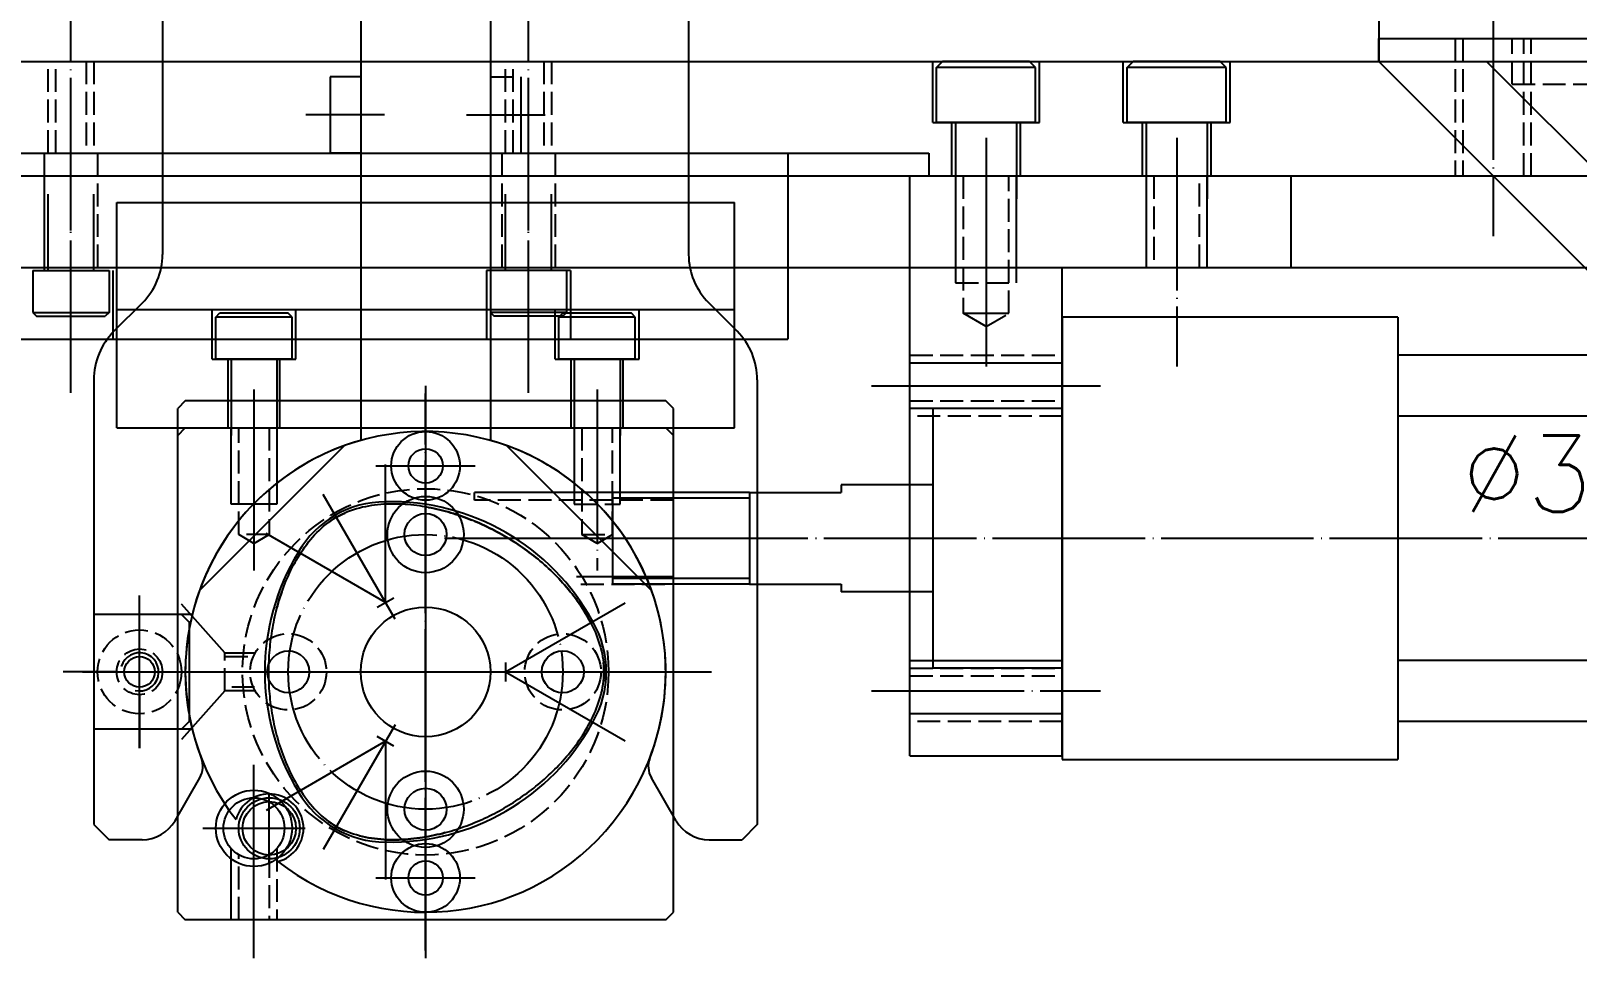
# Model space of a CAD drawing. Extents: x -171 to 626, y 614 to 1305.
# Drawn here: x 140.4 to 343.1, y 614.1 to 735.6 of the extents above; entities that cross this region are included whole.
import ezdxf

# ---------------------------------------------------------------- set-up
doc = ezdxf.new("R2010")
doc.units = 0
doc.header["$MEASUREMENT"] = 0
doc.linetypes.add('CENTER', pattern=[22, 20, -1, 0, -1])
doc.linetypes.add('DASHED', pattern=[4, 3, -1])
for name, color, linetype in [('244008C', 60, 'CONTINUOUS'), ('244029A', 5, 'CONTINUOUS'), ('344009', 6, 'CONTINUOUS'), ('44006', 9, 'CONTINUOUS'), ('MB16-30TAC62B', 7, 'CONTINUOUS'), ('MD01-TC40', 7, 'CONTINUOUS'), ('MJ071A-M8', 4, 'CONTINUOUS'), ('MJ14-8X02', 8, 'CONTINUOUS'), ('ML06-MSA0', 9, 'CONTINUOUS'), ('MSA-M6X50', 8, 'CONTINUOUS')]:
    doc.layers.add(name, color=color, linetype=linetype)
doc.styles.add('DAYUF', font='simplex', dxfattribs={"bigfont": 'dayuf'})

msp = doc.modelspace()

# ---------------------------------------------------------------- linework, layer by layer
at = {"layer": '244008C', "linetype": 'CONTINUOUS'}
for p, q in [((275.64, 698.15), (275.64, 640.15)), ((319.64, 698.15), (275.64, 698.15)), ((319.64, 698.15), (319.64, 640.15)), ((469.64, 693.15), (319.64, 693.15)), ((258.64, 686.15), (258.64, 652.15)), ((275.64, 686.15), (258.64, 686.15)), ((469.64, 685.15), (319.64, 685.15)), ((258.64, 676.15), (246.64, 676.15)), ((246.64, 676.15), (246.64, 675.15)), ((234.64, 675.15), (216.64, 675.15)), ((216.64, 675.15), (216.64, 663.15)), ((234.64, 674.4), (216.64, 674.4)), ((234.64, 675.15), (246.64, 675.15)), ((234.64, 675.15), (234.64, 663.15)), ((234.64, 663.9), (216.64, 663.9)), ((234.64, 663.15), (216.64, 663.15)), ((234.64, 663.15), (246.64, 663.15)), ((246.64, 663.15), (246.64, 662.15)), ((258.64, 662.15), (246.64, 662.15)), ((469.64, 653.15), (319.64, 653.15)), ((275.64, 652.15), (258.64, 652.15)), ((469.64, 645.15), (319.64, 645.15)), ((275.64, 640.15), (319.64, 640.15))]:
    msp.add_line(p, q, dxfattribs=at)
at = {"layer": '244008C', "linetype": 'CENTER'}
msp.add_line((507.49, 669.15), (203.95, 669.15), dxfattribs=at)
at = {"layer": '244029A', "linetype": 'CONTINUOUS'}
for p, q in [((157.64, 819.65), (157.64, 706.37)), ((226.64, 819.65), (226.64, 706.37)), ((183.64, 779.65), (183.64, 681.98)), ((200.64, 779.65), (200.64, 681.98)), ((183.64, 729.65), (179.64, 729.65)), ((179.64, 729.65), (179.64, 719.65)), ((204.64, 729.65), (204.64, 719.65)), ((183.64, 719.65), (179.64, 719.65)), ((200.64, 719.65), (204.64, 719.65)), ((155.01, 700.01), (151.28, 696.28)), ((229.28, 700.01), (233.01, 696.28)), ((148.64, 689.92), (148.64, 631.65)), ((235.64, 689.92), (235.64, 631.65)), ((181.48, 681.29), (162.5, 662.31)), ((202.81, 681.29), (221.78, 662.31)), ((154.64, 654.65), (154.64, 661.65)), ((154.64, 641.65), (154.64, 661.65)), ((154.64, 650.15), (154.64, 653.15)), ((151.64, 651.65), (144.64, 651.65)), ((153.14, 651.65), (156.14, 651.65)), ((157.64, 651.65), (164.64, 651.65)), ((154.64, 648.65), (154.64, 641.65)), ((159.29, 632.15), (162.54, 637.77)), ((225, 632.15), (221.75, 637.77)), ((148.64, 631.65), (150.64, 629.65)), ((235.64, 631.65), (233.64, 629.65)), ((154.96, 629.65), (150.64, 629.65)), ((229.33, 629.65), (233.64, 629.65))]:
    msp.add_line(p, q, dxfattribs=at)
at = {"layer": '244029A', "linetype": 'DASHED'}
for p, q in [((200.64, 729.65), (204.64, 729.65)), ((161.55, 659.15), (148.64, 659.15)), ((161.55, 644.15), (148.64, 644.15))]:
    msp.add_line(p, q, dxfattribs=at)
at = {"layer": '244029A', "linetype": 'CENTER'}
for p, q in [((186.76, 724.65), (176.45, 724.65)), ((197.52, 724.65), (207.84, 724.65))]:
    msp.add_line(p, q, dxfattribs=at)
at = {"layer": '244029A', "linetype": 'CONTINUOUS'}
msp.add_circle((154.64, 651.65), 2, dxfattribs=at)
msp.add_circle((154.64, 651.65), 2, dxfattribs=at)
for centre, radius, start, end in [((148.64, 706.37), 9, 315, 0), ((235.64, 706.37), 9, 180, 225), ((157.64, 689.92), 9, 135, 180), ((226.64, 689.92), 9, 0, 45), ((192.14, 651.65), 31.5, 105.6548, 201.0173), ((192.14, 651.65), 31.5, 338.9827, 74.3452), ((154.64, 651.65), 2.5, 256.5301, 163.1315), ((159.94, 639.27), 3, 330, 21.0173), ((224.35, 639.27), 3, 158.9827, 210), ((154.96, 634.65), 5, 270, 330), ((229.33, 634.65), 5, 210, 270)]:
    msp.add_arc(centre, radius, start, end, dxfattribs=at)
at = {"layer": '344009', "linetype": 'CENTER'}
for p, q in [((145.64, 709.49), (145.64, 743.29)), ((205.64, 709.49), (205.64, 743.29)), ((332.14, 738.74), (332.14, 708.74))]:
    msp.add_line(p, q, dxfattribs=at)
at = {"layer": '344009', "linetype": 'CONTINUOUS'}
for p, q in [((317.14, 734.65), (487.14, 734.65)), ((317.14, 731.65), (317.14, 734.65)), ((134.14, 731.65), (317.14, 731.65)), ((258.64, 723.65), (258.64, 731.65)), ((272.64, 723.65), (272.64, 731.65)), ((283.64, 723.65), (283.64, 731.65)), ((297.64, 723.65), (297.64, 731.65)), ((258.64, 723.65), (272.64, 723.65)), ((261.14, 716.65), (261.14, 723.65)), ((270.14, 716.65), (270.14, 723.65)), ((283.64, 723.65), (297.64, 723.65)), ((286.14, 716.65), (286.14, 723.65)), ((295.14, 716.65), (295.14, 723.65)), ((33.14, 719.65), (258.14, 719.65)), ((-170.86, 716.65), (487.14, 716.65)), ((-95.86, 704.65), (487.14, 704.65))]:
    msp.add_line(p, q, dxfattribs=at)
at = {"layer": '344009', "linetype": 'DASHED'}
for p, q in [((327.14, 734.65), (327.14, 716.65)), ((328.14, 734.65), (328.14, 716.65)), ((334.64, 728.65), (334.64, 734.65)), ((336.14, 716.65), (336.14, 734.65)), ((337.14, 716.65), (337.14, 734.65)), ((142.64, 719.65), (142.64, 731.65)), ((143.64, 719.65), (143.64, 731.65)), ((147.64, 731.65), (147.64, 719.65)), ((148.64, 731.65), (148.64, 719.65)), ((202.64, 719.65), (202.64, 731.65)), ((203.64, 719.65), (203.64, 731.65)), ((207.64, 731.65), (207.64, 719.65)), ((208.64, 731.65), (208.64, 719.65)), ((334.64, 728.65), (394.64, 728.65)), ((258.14, 719.65), (258.14, 716.65))]:
    msp.add_line(p, q, dxfattribs=at)
at = {"layer": '44006', "linetype": 'CONTINUOUS'}
for p, q in [((259.14, 730.85), (259.94, 731.65)), ((272.14, 730.85), (259.14, 730.85)), ((259.14, 723.65), (259.14, 730.85)), ((271.34, 731.65), (259.94, 731.65)), ((272.14, 730.85), (271.34, 731.65)), ((272.14, 723.65), (272.14, 730.85)), ((284.14, 730.85), (284.94, 731.65)), ((297.14, 730.85), (284.14, 730.85)), ((284.14, 723.65), (284.14, 730.85)), ((296.34, 731.65), (284.94, 731.65)), ((297.14, 730.85), (296.34, 731.65)), ((297.14, 723.65), (297.14, 730.85)), ((272.14, 723.65), (259.14, 723.65)), ((261.64, 723.65), (261.64, 713.65)), ((269.64, 723.65), (269.64, 713.65)), ((297.14, 723.65), (284.14, 723.65)), ((286.64, 723.65), (286.64, 713.65)), ((294.64, 723.65), (294.64, 713.65)), ((265.64, 721.65), (265.64, 691.65)), ((255.64, 640.65), (255.64, 716.65)), ((255.64, 716.65), (305.64, 716.65)), ((261.64, 716.65), (261.64, 702.65)), ((269.64, 702.65), (269.64, 716.65)), ((286.64, 716.65), (286.64, 704.65)), ((294.64, 704.65), (294.64, 716.65)), ((305.64, 704.65), (305.64, 716.65)), ((255.64, 704.65), (305.64, 704.65)), ((275.64, 640.65), (275.64, 704.65)), ((262.64, 698.65), (268.64, 698.65)), ((265.64, 696.91), (262.64, 698.65)), ((255.64, 692.15), (275.64, 692.15)), ((250.64, 689.15), (280.64, 689.15)), ((275.64, 686.15), (255.64, 686.15)), ((255.64, 653.15), (275.64, 653.15)), ((275.64, 646.15), (255.64, 646.15)), ((255.64, 640.65), (275.64, 640.65))]:
    msp.add_line(p, q, dxfattribs=at)
at = {"layer": '44006', "linetype": 'CENTER'}
for p, q in [((290.64, 721.65), (290.64, 691.65)), ((250.64, 649.15), (280.64, 649.15))]:
    msp.add_line(p, q, dxfattribs=at)
at = {"layer": '44006', "linetype": 'DASHED'}
for p, q in [((262.64, 716.65), (262.64, 698.65)), ((268.64, 698.65), (268.64, 716.65)), ((287.64, 716.65), (287.64, 704.65)), ((293.64, 704.65), (293.64, 716.65)), ((261.64, 702.65), (269.64, 702.65)), ((265.64, 696.91), (268.64, 698.65)), ((255.64, 693.15), (275.64, 693.15)), ((255.64, 687.15), (275.64, 687.15)), ((275.64, 685.15), (255.64, 685.15)), ((255.64, 652.15), (275.64, 652.15)), ((255.64, 651.15), (275.64, 651.15)), ((275.64, 645.15), (255.64, 645.15))]:
    msp.add_line(p, q, dxfattribs=at)
at = {"layer": 'MB16-30TAC62B', "linetype": 'CONTINUOUS'}
for p, q in [((160.14, 659.15), (148.64, 659.15)), ((148.64, 659.15), (148.64, 644.15)), ((160.14, 659.15), (161.14, 658.15)), ((161.14, 658.15), (161.14, 645.15)), ((147.14, 651.65), (162.14, 651.65)), ((161.14, 645.15), (160.14, 644.15)), ((160.14, 644.15), (148.64, 644.15))]:
    msp.add_line(p, q, dxfattribs=at)
at = {"layer": 'MB16-30TAC62B', "linetype": 'CENTER'}
msp.add_line((154.64, 644.15), (154.64, 659.15), dxfattribs=at)
at = {"layer": 'MB16-30TAC62B', "linetype": 'DASHED'}
for radius in [5.5, 3]:
    msp.add_circle((154.64, 651.65), radius, dxfattribs=at)
at = {"layer": 'MD01-TC40', "linetype": 'CONTINUOUS'}
for p, q in [((317.14, 756.65), (317.14, 731.65)), ((317.14, 731.65), (416.14, 632.65)), ((317.14, 731.65), (487.14, 731.65)), ((331.28, 731.65), (402, 660.94))]:
    msp.add_line(p, q, dxfattribs=at)
at = {"layer": 'MD01-TC40', "linetype": 'DASHED'}
msp.add_line((317.14, 734.65), (487.14, 734.65), dxfattribs=at)
at = {"layer": 'MJ071A-M8', "linetype": 'CENTER'}
for p, q in [((171.64, 626.47), (171.64, 635.82)), ((166.97, 631.15), (176.31, 631.15))]:
    msp.add_line(p, q, dxfattribs=at)
at = {"layer": 'MJ071A-M8', "linetype": 'CONTINUOUS'}
for radius in [4, 3.5]:
    msp.add_circle((171.64, 631.15), radius, dxfattribs=at)
at = {"layer": 'MJ14-8X02', "linetype": 'CONTINUOUS'}
for p, q in [((169.64, 688.65), (169.64, 664.93)), ((192.14, 689.15), (192.14, 614.15)), ((160.64, 687.15), (159.64, 686.15)), ((159.64, 620.15), (159.64, 686.15)), ((223.64, 687.15), (160.64, 687.15)), ((224.64, 686.15), (223.64, 687.15)), ((224.64, 620.15), (224.64, 686.15)), ((159.64, 682.65), (160.64, 683.65)), ((160.64, 683.65), (223.64, 683.65)), ((166.64, 673.65), (166.64, 683.65)), ((172.64, 683.65), (172.64, 673.65)), ((211.64, 683.65), (211.64, 673.65)), ((217.64, 673.65), (217.64, 683.65)), ((224.64, 682.65), (223.64, 683.65)), ((172.64, 673.65), (166.64, 673.65)), ((184.66, 673.38), (184.26, 673.3)), ((185.06, 673.44), (184.66, 673.38)), ((185.46, 673.5), (185.06, 673.44)), ((185.86, 673.54), (185.46, 673.5)), ((186.27, 673.58), (185.86, 673.54)), ((186.67, 673.61), (186.27, 673.58)), ((187.07, 673.63), (186.67, 673.61)), ((192.52, 673.21), (192.14, 673.27)), ((224.64, 675.15), (198.57, 675.15)), ((198.57, 674.15), (198.57, 675.15)), ((179.75, 671.48), (179.42, 671.24)), ((180.09, 671.7), (179.75, 671.48)), ((180.44, 671.91), (180.09, 671.7)), ((180.8, 672.11), (180.44, 671.91)), ((181.16, 672.29), (180.8, 672.11)), ((181.54, 672.46), (181.16, 672.29)), ((181.91, 672.62), (181.54, 672.46)), ((182.3, 672.76), (181.91, 672.62)), ((182.68, 672.9), (182.3, 672.76)), ((183.07, 673.01), (182.68, 672.9)), ((183.47, 673.12), (183.07, 673.01)), ((195.09, 672.61), (194.73, 672.7)), ((195.45, 672.5), (195.09, 672.61)), ((195.8, 672.4), (195.45, 672.5)), ((196.15, 672.28), (195.8, 672.4)), ((196.5, 672.17), (196.15, 672.28)), ((196.85, 672.05), (196.5, 672.17)), ((197.2, 671.93), (196.85, 672.05)), ((197.54, 671.8), (197.2, 671.93)), ((197.2, 671.93), (197.54, 671.8)), ((197.88, 671.67), (197.54, 671.8)), ((197.54, 671.8), (197.88, 671.67)), ((198.22, 671.54), (197.88, 671.67)), ((197.88, 671.67), (198.22, 671.54)), ((198.56, 671.4), (198.22, 671.54)), ((198.56, 671.4), (198.22, 671.54)), ((198.9, 671.26), (198.56, 671.4)), ((198.9, 671.26), (198.56, 671.4)), ((198.56, 671.4), (198.9, 671.26)), ((199.23, 671.12), (198.9, 671.26)), ((199.23, 671.12), (198.9, 671.26)), ((198.9, 671.26), (199.23, 671.12)), ((199.56, 670.97), (199.23, 671.12)), ((199.56, 670.97), (199.23, 671.12)), ((199.23, 671.12), (199.56, 670.97)), ((229.64, 669.15), (194.64, 669.15)), ((199.89, 670.82), (199.56, 670.97)), ((199.89, 670.82), (199.56, 670.97)), ((199.56, 670.97), (199.89, 670.82)), ((200.21, 670.66), (199.89, 670.82)), ((200.21, 670.66), (199.89, 670.82)), ((199.89, 670.82), (200.21, 670.66)), ((200.54, 670.5), (200.21, 670.66)), ((200.54, 670.5), (200.21, 670.66)), ((200.21, 670.66), (200.54, 670.5)), ((200.86, 670.34), (200.54, 670.5)), ((200.86, 670.34), (200.54, 670.5)), ((200.54, 670.5), (200.86, 670.34)), ((201.18, 670.18), (200.86, 670.34)), ((201.18, 670.18), (200.86, 670.34)), ((200.86, 670.34), (201.18, 670.18)), ((201.5, 670.01), (201.18, 670.18)), ((201.5, 670.01), (201.18, 670.18)), ((201.18, 670.18), (201.5, 670.01)), ((201.82, 669.84), (201.5, 670.01)), ((201.82, 669.84), (201.5, 670.01)), ((201.5, 670.01), (201.82, 669.84)), ((202.13, 669.66), (201.82, 669.84)), ((202.13, 669.66), (201.82, 669.84)), ((201.82, 669.84), (202.13, 669.66)), ((202.44, 669.49), (202.13, 669.66)), ((202.44, 669.49), (202.13, 669.66)), ((202.13, 669.66), (202.44, 669.49)), ((202.75, 669.3), (202.44, 669.49)), ((202.75, 669.3), (202.44, 669.49)), ((202.44, 669.49), (202.75, 669.3)), ((203.06, 669.12), (202.75, 669.3)), ((203.06, 669.12), (202.75, 669.3)), ((202.75, 669.3), (203.06, 669.12)), ((203.37, 668.93), (203.06, 669.12)), ((203.37, 668.93), (203.06, 669.12)), ((203.06, 669.12), (203.37, 668.93)), ((214.64, 668.49), (212.64, 669.65)), ((214.64, 668.49), (216.64, 669.65)), ((203.67, 668.74), (203.37, 668.93)), ((203.67, 668.74), (203.37, 668.93)), ((203.37, 668.93), (203.67, 668.74)), ((203.98, 668.55), (203.67, 668.74)), ((203.98, 668.55), (203.67, 668.74)), ((203.67, 668.74), (203.98, 668.55)), ((204.28, 668.35), (203.98, 668.55)), ((204.28, 668.35), (203.98, 668.55)), ((203.98, 668.55), (204.28, 668.35)), ((204.58, 668.14), (204.28, 668.35)), ((204.58, 668.14), (204.28, 668.35)), ((204.28, 668.35), (204.58, 668.14)), ((204.87, 667.94), (204.58, 668.14)), ((204.87, 667.94), (204.58, 668.14)), ((204.58, 668.14), (204.87, 667.94)), ((205.17, 667.73), (204.87, 667.94)), ((205.17, 667.73), (204.87, 667.94)), ((204.87, 667.94), (205.17, 667.73)), ((205.46, 667.52), (205.17, 667.73)), ((205.46, 667.52), (205.17, 667.73)), ((205.17, 667.73), (205.46, 667.52)), ((205.75, 667.3), (205.46, 667.52)), ((205.75, 667.3), (205.46, 667.52)), ((205.46, 667.52), (205.75, 667.3)), ((206.04, 667.08), (205.75, 667.3)), ((206.04, 667.08), (205.75, 667.3)), ((205.75, 667.3), (206.04, 667.08)), ((206.33, 666.86), (206.04, 667.08)), ((206.33, 666.86), (206.04, 667.08)), ((206.04, 667.08), (206.33, 666.86)), ((206.61, 666.63), (206.33, 666.86)), ((206.61, 666.63), (206.33, 666.86)), ((206.33, 666.86), (206.61, 666.63)), ((206.9, 666.4), (206.61, 666.63)), ((206.9, 666.4), (206.61, 666.63)), ((206.61, 666.63), (206.9, 666.4)), ((207.18, 666.17), (206.9, 666.4)), ((207.18, 666.17), (206.9, 666.4)), ((206.9, 666.4), (207.18, 666.17)), ((207.18, 666.17), (207.46, 665.93)), ((207.46, 665.93), (207.73, 665.69)), ((207.73, 665.69), (208.01, 665.44)), ((208.01, 665.44), (208.28, 665.19)), ((208.28, 665.19), (208.55, 664.93)), ((208.55, 664.93), (208.82, 664.68)), ((208.82, 664.68), (209.09, 664.41)), ((211.92, 664.15), (224.64, 664.15)), ((165.83, 654.15), (160.14, 660.53)), ((171.99, 657.05), (171.93, 656.69)), ((171.99, 657.05), (171.93, 656.69)), ((172.05, 657.41), (171.99, 657.05)), ((172.05, 657.41), (171.99, 657.05)), ((171.7, 654.88), (171.67, 654.52)), ((171.7, 654.88), (171.67, 654.52)), ((171.74, 655.24), (171.7, 654.88)), ((171.74, 655.24), (171.7, 654.88)), ((171.78, 655.6), (171.74, 655.24)), ((171.78, 655.6), (171.74, 655.24)), ((171.83, 655.96), (171.78, 655.6)), ((171.83, 655.96), (171.78, 655.6)), ((171.88, 656.33), (171.83, 655.96)), ((171.88, 656.33), (171.83, 655.96)), ((171.93, 656.69), (171.88, 656.33)), ((171.93, 656.69), (171.88, 656.33)), ((165.83, 654.15), (169.78, 654.15)), ((171.57, 653.08), (171.56, 652.72)), ((171.57, 653.08), (171.56, 652.72)), ((171.59, 653.44), (171.57, 653.08)), ((171.59, 653.44), (171.57, 653.08)), ((171.61, 653.8), (171.59, 653.44)), ((171.61, 653.8), (171.59, 653.44)), ((171.64, 654.16), (171.61, 653.8)), ((171.64, 654.16), (171.61, 653.8)), ((171.67, 654.52), (171.64, 654.16)), ((171.67, 654.52), (171.64, 654.16)), ((155.64, 651.65), (228.64, 651.65)), ((171.55, 652.37), (171.54, 652.01)), ((171.55, 652.37), (171.54, 652.01)), ((171.54, 652.01), (171.54, 651.65)), ((171.54, 652.01), (171.54, 651.65)), ((171.54, 651.65), (171.54, 651.29)), ((171.54, 651.65), (171.54, 651.29)), ((171.54, 651.29), (171.55, 650.93)), ((171.54, 651.29), (171.55, 650.93)), ((171.56, 652.72), (171.55, 652.37)), ((171.56, 652.72), (171.55, 652.37)), ((171.55, 650.93), (171.56, 650.57)), ((171.55, 650.93), (171.56, 650.57)), ((165.83, 649.15), (160.14, 642.77)), ((169.78, 649.15), (165.83, 649.15)), ((171.56, 650.57), (171.57, 650.21)), ((171.56, 650.57), (171.57, 650.21)), ((171.57, 650.21), (171.59, 649.85)), ((171.57, 650.21), (171.59, 649.85)), ((171.59, 649.85), (171.61, 649.49)), ((171.59, 649.85), (171.61, 649.49)), ((171.61, 649.49), (171.64, 649.13)), ((171.61, 649.49), (171.64, 649.13)), ((171.64, 649.13), (171.67, 648.77)), ((171.64, 649.13), (171.67, 648.77)), ((171.67, 648.77), (171.7, 648.41)), ((171.67, 648.77), (171.7, 648.41)), ((171.7, 648.41), (171.74, 648.05)), ((171.7, 648.41), (171.74, 648.05)), ((171.74, 648.05), (171.78, 647.69)), ((171.74, 648.05), (171.78, 647.69)), ((171.78, 647.69), (171.83, 647.33)), ((171.78, 647.69), (171.83, 647.33)), ((171.83, 647.33), (171.88, 646.97)), ((171.83, 647.33), (171.88, 646.97)), ((171.88, 646.97), (171.93, 646.61)), ((171.93, 646.61), (171.99, 646.25)), ((171.99, 646.25), (172.05, 645.88)), ((172.05, 645.88), (172.12, 645.52)), ((172.12, 645.52), (172.19, 645.16)), ((172.19, 645.16), (172.26, 644.8)), ((172.26, 644.8), (172.34, 644.44)), ((172.34, 644.44), (172.43, 644.08)), ((172.43, 644.08), (172.52, 643.72)), ((172.52, 643.72), (172.61, 643.36)), ((169.64, 614.15), (169.64, 639.45)), ((175.64, 636.26), (175.86, 635.92)), ((175.86, 635.92), (176.09, 635.59)), ((176.09, 635.59), (176.32, 635.26)), ((176.32, 635.26), (176.56, 634.94)), ((176.56, 634.94), (176.81, 634.62)), ((176.81, 634.62), (177.06, 634.3)), ((177.06, 634.3), (177.33, 633.99)), ((177.33, 633.99), (177.6, 633.69)), ((177.6, 633.69), (177.88, 633.39)), ((177.88, 633.39), (178.17, 633.11)), ((178.17, 633.11), (178.47, 632.83)), ((178.47, 632.83), (178.78, 632.56)), ((178.78, 632.56), (179.09, 632.3)), ((179.09, 632.3), (179.42, 632.05)), ((179.42, 632.05), (179.75, 631.82)), ((179.75, 631.82), (180.09, 631.59)), ((180.09, 631.59), (180.44, 631.38)), ((180.44, 631.38), (180.8, 631.18)), ((180.8, 631.18), (181.16, 631)), ((181.16, 631), (181.54, 630.83)), ((166.64, 619.15), (166.64, 628.5)), ((159.64, 620.15), (160.64, 619.15)), ((223.64, 619.15), (160.64, 619.15)), ((223.64, 619.15), (224.64, 620.15))]:
    msp.add_line(p, q, dxfattribs=at)
at = {"layer": 'MJ14-8X02', "linetype": 'CENTER'}
for p, q in [((192.14, 615.15), (192.14, 688.15)), ((214.64, 688.65), (214.64, 664.93)), ((154.64, 651.65), (229.64, 651.65)), ((162.92, 631.15), (176.36, 631.15))]:
    msp.add_line(p, q, dxfattribs=at)
at = {"layer": 'MJ14-8X02', "linetype": 'DASHED'}
for p, q in [((167.64, 669.65), (167.64, 683.65)), ((171.64, 683.65), (171.64, 669.65)), ((212.64, 683.65), (212.64, 669.65)), ((216.64, 669.65), (216.64, 683.65)), ((224.64, 674.15), (198.57, 674.15)), ((211.64, 673.65), (217.64, 673.65)), ((169.64, 668.49), (167.64, 669.65)), ((171.64, 669.65), (167.64, 669.65)), ((169.64, 668.49), (171.64, 669.65)), ((212.64, 669.65), (216.64, 669.65)), ((212.52, 663.15), (224.64, 663.15)), ((165.83, 649.15), (165.83, 654.15)), ((165.83, 653.65), (169.73, 653.65)), ((169.73, 649.65), (165.83, 649.65)), ((167.64, 619.15), (167.64, 627.68)), ((171.64, 627.68), (171.64, 619.15)), ((172.64, 628.5), (172.64, 619.15))]:
    msp.add_line(p, q, dxfattribs=at)
at = {"layer": 'MJ14-8X02', "linetype": 'CONTINUOUS'}
for points in [[(192.14, 673.27), (191.76, 673.34), (191.38, 673.39), (191, 673.45), (190.62, 673.49), (190.23, 673.53), (189.84, 673.57), (189.45, 673.6), (189.05, 673.62), (188.66, 673.63), (188.26, 673.64), (187.87, 673.65), (187.47, 673.64), (187.07, 673.63), (186.67, 673.61), (186.27, 673.58), (185.86, 673.54), (185.46, 673.5), (185.06, 673.44), (184.66, 673.38), (184.26, 673.3), (183.86, 673.22), (183.47, 673.12)], [(193.63, 672.98), (193.26, 673.06), (192.89, 673.13), (192.52, 673.21), (192.14, 673.27), (191.76, 673.34), (191.38, 673.39), (191, 673.45), (190.62, 673.49), (190.23, 673.53), (189.84, 673.57), (189.45, 673.6), (189.05, 673.62), (188.66, 673.63), (188.26, 673.64), (187.87, 673.65), (187.47, 673.64), (187.07, 673.63)], [(193.63, 672.98), (193.26, 673.06), (192.89, 673.13), (192.52, 673.21), (192.14, 673.27), (191.76, 673.34), (191.38, 673.39), (191, 673.45), (190.62, 673.49), (190.23, 673.53), (189.84, 673.57), (189.45, 673.6), (189.05, 673.62), (188.66, 673.63), (188.26, 673.64), (187.87, 673.65), (187.47, 673.64), (187.07, 673.63)], [(192.52, 673.21), (192.89, 673.13), (193.26, 673.06), (193.63, 672.98), (194, 672.89), (194.37, 672.8), (194.73, 672.7), (195.09, 672.61), (195.45, 672.5), (195.8, 672.4), (196.15, 672.28), (196.5, 672.17), (196.85, 672.05), (197.2, 671.93)], [(175.64, 667.03), (175.86, 667.37), (176.09, 667.7), (176.32, 668.03), (176.56, 668.36), (176.81, 668.68), (177.06, 668.99), (177.33, 669.3), (177.6, 669.6), (177.88, 669.9), (178.17, 670.19), (178.47, 670.46), (178.78, 670.73), (179.09, 670.99), (179.42, 671.24), (179.75, 671.48), (180.09, 671.7), (180.44, 671.91), (180.8, 672.11), (181.16, 672.29), (181.54, 672.46)], [(194.73, 672.7), (194.37, 672.8), (194, 672.89), (193.63, 672.98)], [(172.92, 661.02), (173.04, 661.38), (173.16, 661.74), (173.28, 662.1), (173.41, 662.46), (173.55, 662.82), (173.69, 663.18), (173.83, 663.54), (173.99, 663.89), (174.15, 664.25), (174.31, 664.6), (174.48, 664.96), (174.66, 665.31), (174.84, 665.66), (175.03, 666), (175.23, 666.35), (175.43, 666.69), (175.64, 667.03)], [(172.92, 661.02), (173.04, 661.38), (173.16, 661.74), (173.28, 662.1), (173.41, 662.46), (173.55, 662.82), (173.69, 663.18), (173.83, 663.54), (173.99, 663.89), (174.15, 664.25), (174.31, 664.6), (174.48, 664.96), (174.66, 665.31), (174.84, 665.66), (175.03, 666), (175.23, 666.35), (175.43, 666.69), (175.64, 667.03)], [(210.63, 662.75), (210.38, 663.04), (210.12, 663.32), (209.87, 663.6), (209.61, 663.88), (209.35, 664.15), (209.09, 664.41), (208.82, 664.68), (208.55, 664.93), (208.28, 665.19), (208.01, 665.44), (207.73, 665.69), (207.46, 665.93), (207.18, 666.17)], [(210.63, 662.75), (210.38, 663.04), (210.12, 663.32), (209.87, 663.6), (209.61, 663.88), (209.35, 664.15), (209.09, 664.41), (208.82, 664.68), (208.55, 664.93), (208.28, 665.19), (208.01, 665.44), (207.73, 665.69), (207.46, 665.93), (207.18, 666.17)], [(213.72, 658.24), (213.53, 658.59), (213.33, 658.94), (213.13, 659.29), (212.93, 659.62), (212.72, 659.96), (212.5, 660.29), (212.28, 660.61), (212.05, 660.93), (211.83, 661.25), (211.59, 661.56), (211.36, 661.86), (211.12, 662.16), (210.87, 662.46), (210.63, 662.75), (210.38, 663.04), (210.12, 663.32), (209.87, 663.6), (209.61, 663.88), (209.35, 664.15), (209.09, 664.41), (209.35, 664.15), (209.61, 663.88), (209.87, 663.6), (210.12, 663.32), (210.38, 663.04), (210.63, 662.75), (210.87, 662.46), (211.12, 662.16), (211.36, 661.86), (211.59, 661.56), (211.83, 661.25), (212.05, 660.93), (212.28, 660.61), (212.5, 660.29), (212.72, 659.96), (212.93, 659.62), (213.13, 659.29), (213.33, 658.94), (213.53, 658.59), (213.72, 658.24), (213.9, 657.88), (214.08, 657.52), (214.24, 657.16), (214.41, 656.79), (214.56, 656.41), (214.7, 656.03), (214.84, 655.65), (214.96, 655.26), (215.08, 654.87), (215.18, 654.48), (215.28, 654.08), (215.35, 653.68), (215.42, 653.27), (215.47, 652.87), (215.51, 652.46), (215.53, 652.05), (215.54, 651.65), (215.53, 651.24), (215.51, 650.83), (215.47, 650.42), (215.51, 650.83), (215.53, 651.24), (215.54, 651.65), (215.53, 652.05), (215.51, 652.46), (215.47, 652.87)], [(173.28, 662.1), (173.16, 661.74), (173.04, 661.38), (172.92, 661.02), (172.82, 660.66), (172.71, 660.3), (172.61, 659.94), (172.52, 659.57), (172.43, 659.21), (172.34, 658.85), (172.26, 658.49), (172.19, 658.13), (172.12, 657.77), (172.05, 657.41)], [(173.28, 662.1), (173.16, 661.74), (173.04, 661.38), (172.92, 661.02), (172.82, 660.66), (172.71, 660.3), (172.61, 659.94), (172.52, 659.57), (172.43, 659.21), (172.34, 658.85), (172.26, 658.49), (172.19, 658.13), (172.12, 657.77), (172.05, 657.41)], [(172.61, 659.94), (172.71, 660.3), (172.82, 660.66), (172.92, 661.02)], [(172.61, 659.94), (172.71, 660.3), (172.82, 660.66), (172.92, 661.02)], [(183.47, 630.17), (183.86, 630.07), (184.26, 629.99), (184.66, 629.92), (185.06, 629.85), (185.46, 629.8), (185.86, 629.75), (186.27, 629.71), (186.67, 629.68), (187.07, 629.66), (187.47, 629.65), (187.87, 629.65), (188.26, 629.65), (188.66, 629.66), (189.05, 629.67), (189.45, 629.7), (189.84, 629.72), (190.23, 629.76), (190.62, 629.8), (191, 629.85), (191.38, 629.9), (191.76, 629.96), (192.14, 630.02), (192.52, 630.09), (192.89, 630.16), (193.26, 630.23), (193.63, 630.32), (194, 630.4), (194.37, 630.49), (194.73, 630.59), (195.09, 630.69), (195.45, 630.79), (195.8, 630.9), (196.15, 631.01), (196.5, 631.12), (196.85, 631.24), (197.2, 631.37), (197.54, 631.49), (197.88, 631.62), (198.22, 631.75), (198.56, 631.89), (198.9, 632.03), (199.23, 632.18), (199.56, 632.32), (199.89, 632.48), (200.21, 632.63), (200.54, 632.79), (200.86, 632.95), (201.18, 633.11), (201.5, 633.28), (201.82, 633.45), (202.13, 633.63), (202.44, 633.81), (202.75, 633.99), (203.06, 634.17), (203.37, 634.36), (203.67, 634.55), (203.98, 634.75), (204.28, 634.95), (204.58, 635.15), (204.87, 635.35), (205.17, 635.56), (205.46, 635.77), (205.75, 635.99), (206.04, 636.21), (206.33, 636.43), (206.61, 636.66), (206.9, 636.89), (207.18, 637.13), (207.46, 637.36), (207.73, 637.61), (208.01, 637.85), (208.28, 638.1), (208.55, 638.36), (208.82, 638.62), (209.09, 638.88), (209.35, 639.14), (209.61, 639.41), (209.87, 639.69), (210.12, 639.97), (210.38, 640.25), (210.63, 640.54), (210.87, 640.83), (211.12, 641.13), (211.36, 641.43), (211.59, 641.74), (211.83, 642.05), (212.05, 642.36), (212.28, 642.68), (212.5, 643.01), (212.72, 643.33), (212.93, 643.67), (213.13, 644.01), (213.33, 644.35), (213.53, 644.7), (213.72, 645.05), (213.9, 645.41), (214.08, 645.77), (214.24, 646.14), (214.41, 646.51), (214.56, 646.88), (214.7, 647.26), (214.84, 647.64), (214.96, 648.03), (215.08, 648.42), (215.18, 648.82), (215.28, 649.21), (215.35, 649.62), (215.42, 650.02), (215.47, 650.42)], [(172.61, 643.36), (172.71, 643), (172.82, 642.63), (172.92, 642.27)], [(172.92, 642.27), (173.04, 641.91), (173.16, 641.55), (173.28, 641.19), (173.41, 640.83), (173.55, 640.47), (173.69, 640.11), (173.83, 639.76), (173.99, 639.4), (174.15, 639.04), (174.31, 638.69), (174.48, 638.34), (174.66, 637.99), (174.84, 637.64), (175.03, 637.29), (175.23, 636.94), (175.43, 636.6), (175.64, 636.26)], [(172.92, 642.27), (173.04, 641.91), (173.16, 641.55), (173.28, 641.19), (173.41, 640.83), (173.55, 640.47), (173.69, 640.11), (173.83, 639.76), (173.99, 639.4), (174.15, 639.04), (174.31, 638.69), (174.48, 638.34), (174.66, 637.99), (174.84, 637.64), (175.03, 637.29), (175.23, 636.94), (175.43, 636.6), (175.64, 636.26)], [(187.07, 629.66), (186.67, 629.68), (186.27, 629.71), (185.86, 629.75), (185.46, 629.8), (185.06, 629.85), (184.66, 629.92), (184.26, 629.99), (183.86, 630.07), (183.47, 630.17), (183.07, 630.28), (182.68, 630.4), (182.3, 630.53), (181.91, 630.67), (181.54, 630.83), (181.16, 631), (180.8, 631.18), (180.44, 631.38), (180.09, 631.59), (179.75, 631.82), (179.42, 632.05)], [(194.73, 630.59), (194.37, 630.49), (194, 630.4), (193.63, 630.32)], [(193.63, 630.32), (193.26, 630.23), (192.89, 630.16), (192.52, 630.09), (192.14, 630.02), (191.76, 629.96), (191.38, 629.9), (191, 629.85), (190.62, 629.8), (190.23, 629.76), (189.84, 629.72), (189.45, 629.7), (189.05, 629.67), (188.66, 629.66), (188.26, 629.65), (187.87, 629.65), (187.47, 629.65), (187.07, 629.66)]]:
    msp.add_lwpolyline(points, dxfattribs=at)
at = {"layer": 'MJ14-8X02', "linetype": 'DASHED'}
for centre, radius in [((192.14, 651.65), 24), ((174.14, 651.65), 5), ((210.14, 651.65), 5)]:
    msp.add_circle(centre, radius, dxfattribs=at)
at = {"layer": 'MJ14-8X02', "linetype": 'CONTINUOUS'}
for centre, radius in [((192.14, 669.65), 5), ((192.14, 669.65), 2.75), ((192.14, 651.65), 8.5), ((174.14, 651.65), 2.75), ((210.14, 651.65), 2.75), ((192.14, 633.65), 5), ((169.64, 631.15), 5), ((169.64, 631.15), 4), ((192.14, 633.65), 2.75)]:
    msp.add_circle(centre, radius, dxfattribs=at)
at = {"layer": 'MJ14-8X02', "linetype": 'CENTER'}
msp.add_circle((192.14, 651.65), 18, dxfattribs=at)
at = {"layer": 'ML06-MSA0', "linetype": 'CENTER'}
for p, q in [((192.14, 689.15), (192.14, 614.15)), ((185.64, 678.65), (198.64, 678.65)), ((186.89, 660.74), (186.89, 678.84)), ((186.89, 660.74), (171.22, 669.79)), ((202.64, 652.9), (202.64, 650.4)), ((154.64, 651.65), (229.64, 651.65)), ((200.14, 651.65), (219, 651.65)), ((188.14, 644.72), (178.71, 628.38)), ((187.98, 641.93), (185.81, 643.18)), ((185.64, 624.65), (198.64, 624.65))]:
    msp.add_line(p, q, dxfattribs=at)
at = {"layer": 'ML06-MSA0', "linetype": 'CONTINUOUS'}
for p, q in [((188.14, 658.57), (178.71, 674.91)), ((185.81, 660.11), (187.98, 661.36)), ((202.64, 651.65), (218.32, 660.7)), ((202.64, 651.65), (218.32, 642.6)), ((186.89, 642.55), (171.22, 633.5)), ((186.89, 642.55), (186.89, 624.45))]:
    msp.add_line(p, q, dxfattribs=at)
for centre, radius in [((192.14, 678.65), 4.5), ((192.14, 678.65), 2.25), ((192.14, 624.65), 4.5), ((192.14, 624.65), 2.25)]:
    msp.add_circle(centre, radius, dxfattribs=at)
for centre, radius, start, end in [((192.14, 651.65), 31.5, 232.0877, 217.9123), ((186.89, 660.74), 13.2, 90, 150), ((187.58, 643.75), 30.2, 28.6852, 91.3179), ((201.26, 651.65), 30.2, 148.6852, 211.3179), ((202.64, 651.65), 13.2, 330, 30), ((187.58, 659.55), 30.2, 268.6852, 331.3179), ((171.64, 631.15), 4.5, 284.7363, 165.2637), ((186.89, 642.55), 13.2, 210, 270)]:
    msp.add_arc(centre, radius, start, end, dxfattribs=at)
at = {"layer": 'MSA-M6X50', "linetype": 'CENTER'}
for p, q in [((145.64, 688.2), (145.64, 726.79)), ((205.64, 688.2), (205.64, 726.79))]:
    msp.add_line(p, q, dxfattribs=at)
at = {"layer": 'MSA-M6X50', "linetype": 'CONTINUOUS'}
for p, q in [((51.64, 719.65), (239.64, 719.65)), ((142.14, 719.65), (142.14, 704.25)), ((239.64, 719.65), (239.64, 695.25)), ((142.64, 704.25), (142.64, 714.25)), ((148.64, 704.25), (148.64, 714.25)), ((202.64, 704.25), (202.64, 714.25)), ((208.64, 704.25), (208.64, 714.25)), ((151.64, 713.15), (232.64, 713.15)), ((151.64, 683.65), (151.64, 713.15)), ((232.64, 683.65), (232.64, 713.15)), ((140.64, 704.25), (140.64, 698.75)), ((140.64, 704.25), (150.64, 704.25)), ((150.64, 704.25), (150.64, 698.75)), ((151.14, 704.25), (151.14, 695.25)), ((200.14, 704.25), (200.14, 695.25)), ((200.64, 704.25), (200.64, 698.75)), ((210.64, 704.25), (200.64, 704.25)), ((210.64, 704.25), (210.64, 698.75)), ((211.14, 704.25), (211.14, 695.25)), ((140.64, 698.75), (141.14, 698.25)), ((140.64, 698.75), (150.64, 698.75)), ((141.14, 698.25), (150.14, 698.25)), ((150.64, 698.75), (150.14, 698.25)), ((151.64, 699.15), (232.64, 699.15)), ((164.14, 692.65), (164.14, 699.15)), ((164.64, 698.15), (165.14, 698.65)), ((174.64, 698.15), (164.64, 698.15)), ((164.64, 692.65), (164.64, 698.15)), ((174.14, 698.65), (165.14, 698.65)), ((174.64, 698.15), (174.14, 698.65)), ((174.64, 692.65), (174.64, 698.15)), ((175.14, 692.65), (175.14, 699.15)), ((200.64, 698.75), (201.14, 698.25)), ((210.64, 698.75), (200.64, 698.75)), ((210.14, 698.25), (201.14, 698.25)), ((209.14, 692.65), (209.14, 699.15)), ((209.64, 698.15), (210.14, 698.65)), ((219.64, 698.15), (209.64, 698.15)), ((209.64, 692.65), (209.64, 698.15)), ((210.64, 698.75), (210.14, 698.25)), ((219.14, 698.65), (210.14, 698.65)), ((219.64, 698.15), (219.14, 698.65)), ((219.64, 692.65), (219.64, 698.15)), ((220.14, 692.65), (220.14, 699.15)), ((51.64, 695.25), (239.64, 695.25)), ((164.14, 692.65), (175.14, 692.65)), ((174.64, 692.65), (164.64, 692.65)), ((166.24, 683.65), (166.24, 692.65)), ((173.04, 692.65), (166.24, 692.65)), ((166.64, 692.65), (166.64, 682.65)), ((172.64, 692.65), (172.64, 682.65)), ((173.04, 683.65), (173.04, 692.65)), ((209.14, 692.65), (220.14, 692.65)), ((219.64, 692.65), (209.64, 692.65)), ((218.04, 692.65), (211.24, 692.65)), ((211.24, 683.65), (211.24, 692.65)), ((211.64, 692.65), (211.64, 682.65)), ((217.64, 692.65), (217.64, 682.65)), ((218.04, 683.65), (218.04, 692.65)), ((151.64, 683.65), (232.64, 683.65))]:
    msp.add_line(p, q, dxfattribs=at)
at = {"layer": 'MSA-M6X50', "linetype": 'DASHED'}
for p, q in [((149.14, 719.65), (149.14, 704.25)), ((202.14, 719.65), (202.14, 704.25)), ((209.14, 719.65), (209.14, 704.25)), ((211.14, 704.25), (200.14, 704.25))]:
    msp.add_line(p, q, dxfattribs=at)

# ---------------------------------------------------------------- texts
at = {"layer": '244008C', "linetype": 'CONTINUOUS', "style": 'DAYUF', "oblique": -180, "text_generation_flag": 6}
msp.add_text('%%C32x95L', height=10, rotation=180, dxfattribs=at).set_placement((327.98, 672.61))

doc.saveas('drawing.dxf')
